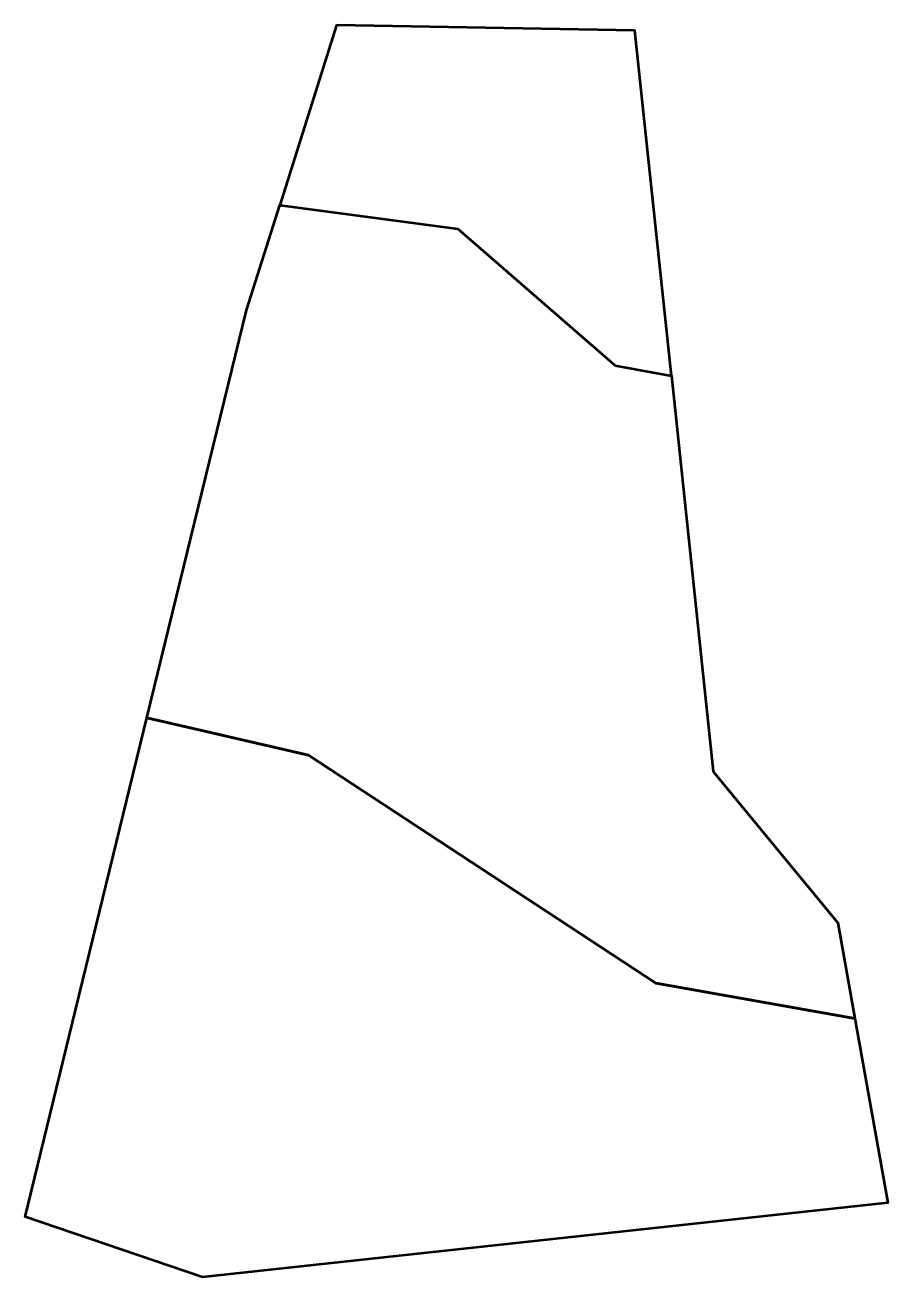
# Model space of a CAD drawing. Header units: metres. Extents: x 808241 to 808315, y 9156685 to 9156793.
import ezdxf

# ---------------------------------------------------------------- set-up
doc = ezdxf.new("R2010")
doc.units = ezdxf.units.M
doc.header["$MEASUREMENT"] = 0
doc.layers.add('2852-21080', color=1, linetype='Continuous')

msp = doc.modelspace()

# ---------------------------------------------------------------- linework, layer by layer
at = {"layer": '2852-21080', "color": 254, "lineweight": 53, "true_color": 0xcccccc}
for points in [[(808291.27, 9156763.68), (808296.11, 9156762.78), (808292.97, 9156792.42), (808267.37, 9156792.89), (808262.51, 9156777.43), (808277.79, 9156775.39)], [(808264.98, 9156730.24), (808294.78, 9156710.67), (808311.85, 9156707.63), (808314.68, 9156691.82), (808255.88, 9156685.44), (808240.66, 9156690.6), (808244.45, 9156706.12), (808251.12, 9156733.43)]]:
    msp.add_lwpolyline(points, close=True, dxfattribs=at)
at = {"layer": '2852-21080', "color": 5, "lineweight": 53, "true_color": 0x0000ff}
msp.add_lwpolyline([(808277.79, 9156775.39), (808291.27, 9156763.68), (808296.11, 9156762.78), (808299.7, 9156728.84), (808310.38, 9156715.84), (808311.85, 9156707.63), (808294.78, 9156710.67), (808264.98, 9156730.24), (808251.12, 9156733.43), (808259.66, 9156768.41), (808262.51, 9156777.43)], close=True, dxfattribs=at)

doc.saveas('drawing.dxf')
